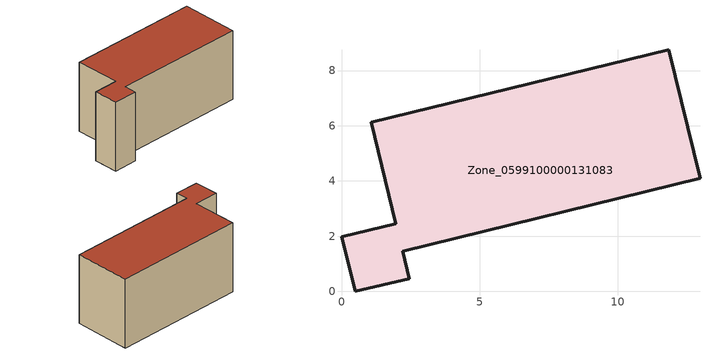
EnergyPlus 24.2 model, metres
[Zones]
Zone_0599100000131083
 floor ground (C_G): 11.85,8.76 12.98,4.1 2.21,1.46 2.45,0.46 0.49,0 0,1.98 1.97,2.46 1.07,6.13 z0
 wall outside (C_F): 0,1.98 0.49,0 2.45,0.46 2.21,1.46 12.98,4.1 11.85,8.76 1.07,6.13 1.97,2.46 0,1.98 z0:5.94
 roof outside (C_R): 11.85,8.76 1.07,6.13 1.97,2.46 0,1.98 0.49,0 2.45,0.46 2.21,1.46 12.98,4.1 z5.94
[BUILDING]
Pand.0599100000131083: North Axis=0; Terrain=City; Loads Convergence Tolerance Value=0.04; Temperature Convergence Tolerance Value=0.4; Solar Distribution=FullExterior; Maximum Number of Warmup Days=25; Minimum Number of Warmup Days=1
[Site:Location]
Rotterdam.The.Hague.AP_ZH_NLD Design_Conditions: Latitude=51.96; Longitude=4.45; Time Zone=1; Elevation=-4.5
[SITE:GROUNDTEMPERATURE:BUILDINGSURFACE]
18, 18, 18, 18, 18, 18, 18, 18, 18, 18, 18, 18
[MATERIAL] Thermal Absorptance=0.9; Solar Absorptance=0.7; Visible Absorptance=0.7
Name | Roughness | Thickness | Conductivity | Density | Specific Heat
G.TI.1975-1991 | MediumSmooth | 0.15 | 0.288461 | 540 | 1210
F.TI.1975-1991 | Rough | 0.3 | 0.230769 | 1920 | 840
R.TI.1975-1991 | MediumRough | 0.2 | 0.153846 | 1500 | 1000
[CONSTRUCTION]
C_G: G.TI.1975-1991
C_F: F.TI.1975-1991
C_R: R.TI.1975-1991
[ZONE]
Zone_0599100000131083: Type=1; Multiplier=1; Ceiling Height=Autocalculate; Volume=Autocalculate; Floor Area=autocalculate; Part of Total Floor Area=Yes
[ZONEINFILTRATION:DESIGNFLOWRATE]
Infil_Zone_0599100000131083: Zone or ZoneList or Space or SpaceList=Zone_0599100000131083; Schedule=AlwaysOn; Design Flow Rate Calculation Method=Flow/Area; Flow Rate per Floor Area=0.003; Constant Term Coefficient=1; Temperature Term Coefficient=0; Velocity Term Coefficient=0; Velocity Squared Term Coefficient=0
[HVACTEMPLATE:ZONE:IDEALLOADSAIRSYSTEM]
Zone_0599100000131083: Maximum Heating Supply Air Temperature=50; Minimum Cooling Supply Air Temperature=13; Maximum Heating Supply Air Humidity Ratio=0.0156; Minimum Cooling Supply Air Humidity Ratio=0.0077; Heating Limit=NoLimit; Cooling Limit=NoLimit; Dehumidification Control Type=ConstantSensibleHeatRatio; Cooling Sensible Heat Ratio=0.7; Dehumidification Setpoint=60; Humidification Control Type=None; Humidification Setpoint=30; Outdoor Air Method=None; Outdoor Air Flow Rate per Person=0.00944; Outdoor Air Flow Rate per Zone Floor Area=0; Outdoor Air Flow Rate per Zone=0; Demand Controlled Ventilation Type=None; Outdoor Air Economizer Type=NoEconomizer; Heat Recovery Type=None; Sensible Heat Recovery Effectiveness=0.7; Latent Heat Recovery Effectiveness=0.65
[ZONECONTROL:THERMOSTAT]
ThermostatControl_Zone_0599100000131083: Zone or ZoneList=Zone_0599100000131083; Control Type Schedule=DualSetpointControlType; Control 1=Thermostat_Zone_0599100000131083; Temperature Difference Between Cutout And Setpoint=0
[THERMOSTATSETPOINT:DUALSETPOINT]
Thermostat_Zone_0599100000131083: Heating Setpoint Temperature Schedule=HeatingSetpoint_Zone_0599100000131083; Cooling Setpoint Temperature Schedule=CoolingSetpoint_Zone_0599100000131083
[SCHEDULE:COMPACT]
HeatingSetpoint_Zone_0599100000131083: Through: 12/31, For: AllDays, Until: 24:00, 21
CoolingSetpoint_Zone_0599100000131083: Through: 12/31, For: AllDays, Until: 24:00, 24
DualSetpointControlType: Through: 12/31, For: AllDays, Until: 24:00, 4
AlwaysOn: Through: 12/31, For: AllDays, Until: 24:00, 1
